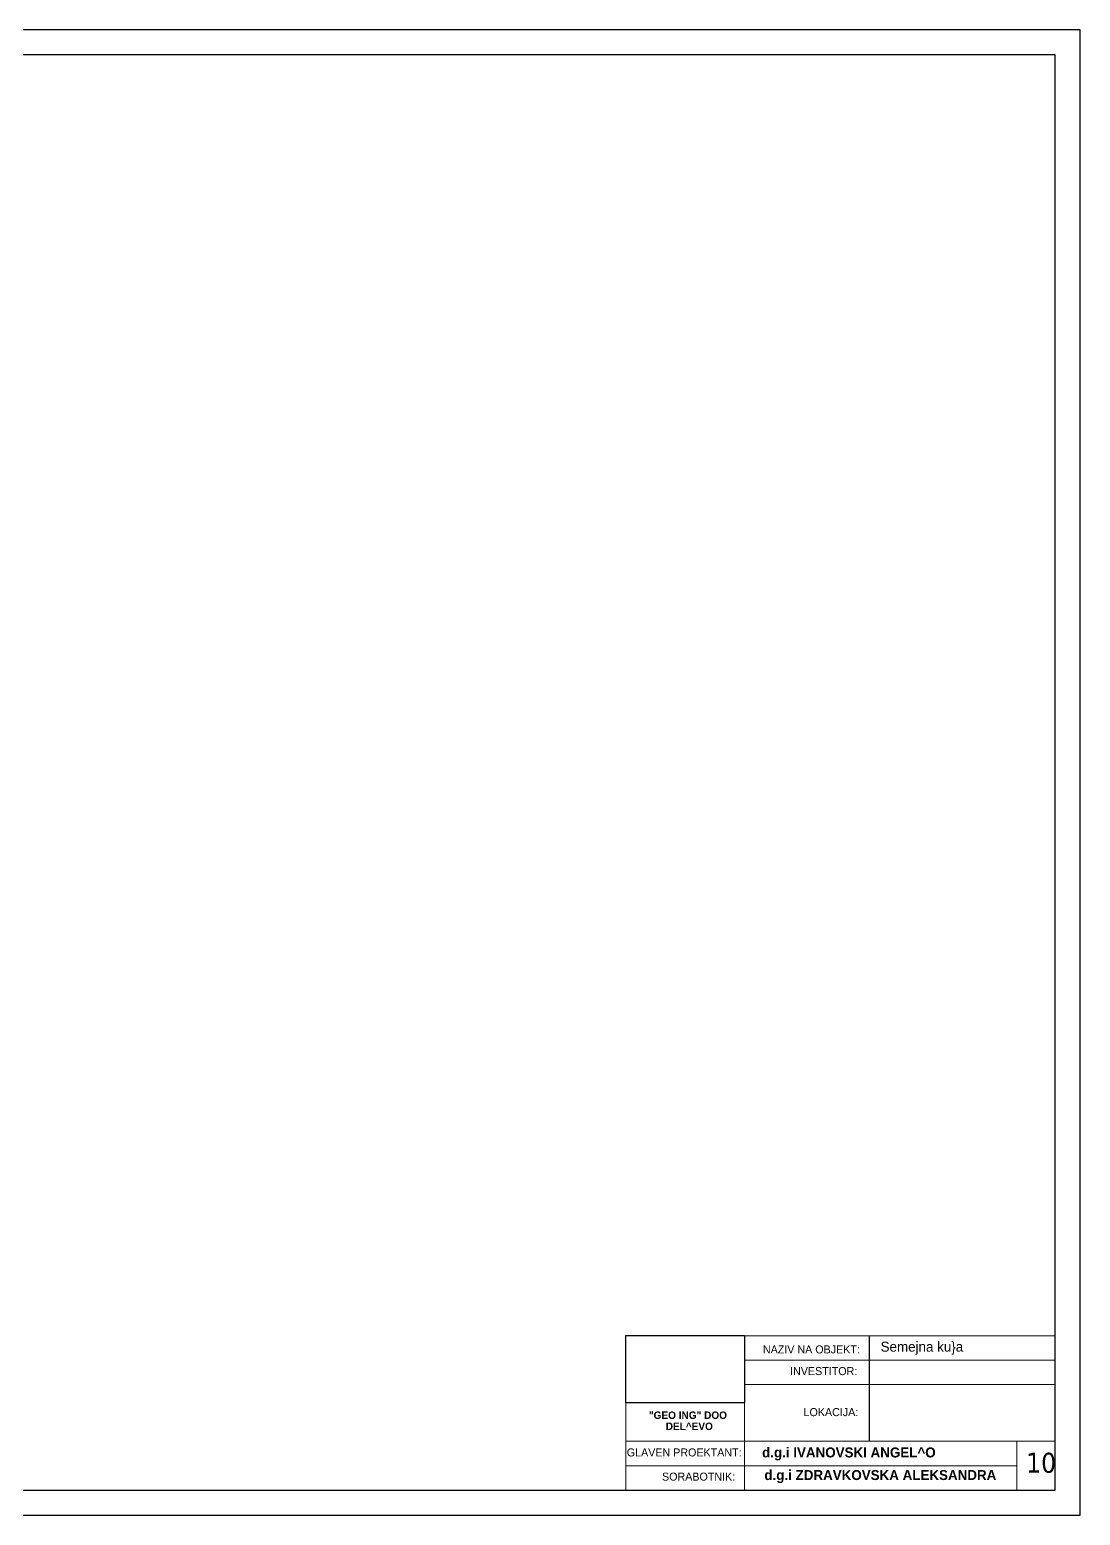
# Model space of a CAD drawing. Header units: inches. Extents: x -11900 to 13037, y 1089 to 2583.
# Drawn here: x -1730 to -680, y 1089 to 2574 of the extents above; entities that cross this region are included whole.
import ezdxf

# ---------------------------------------------------------------- set-up
doc = ezdxf.new("R2010")
doc.units = ezdxf.units.IN
doc.header["$MEASUREMENT"] = 0
doc.layers.add('PECAT', color=7, linetype='Continuous')
doc.layers.add('Pecat_Pen_No__1', color=7, linetype='Continuous', lineweight=13)
doc.styles.add('GENERATED_STYLE_5', font='arialbd.ttf')
doc.styles.get("Standard").update_dxf_attribs({"font": 'arial.ttf'})
picture_1 = doc.add_image_def('image1.jpg', size_in_pixel=(1216, 687))

msp = doc.modelspace()

# ---------------------------------------------------------------- linework, layer by layer
msp.add_line((-891, 1268.4), (-891, 1162.8))
for points in [[(-2779.9, 1088.9), (-679.9, 1088.9), (-679.9, 2573.9), (-2779.9, 2573.9)], [(-2754.9, 1113.9), (-704.9, 1113.9), (-704.9, 2548.9), (-2754.9, 2548.9)]]:
    msp.add_lwpolyline(points, close=True)
at = {"layer": 'PECAT', "linetype": 'Continuous', "lineweight": 13}
for p, q in [((-1134, 1215.5), (-1134, 1268.4)), ((-1134, 1242), (-1134, 1268.4)), ((-1134, 1195.2), (-1134, 1268.4)), ((-704.9, 1268.4), (-1107.1, 1268.4)), ((-1015.3, 1113.7), (-1015.3, 1268.4)), ((-1015.3, 1215.5), (-1015.3, 1268.4)), ((-1134, 1201.4), (-1134, 1254.3)), ((-1134, 1244), (-1134, 1244)), ((-1015.3, 1244), (-704.9, 1244)), ((-1134, 1113.9), (-1134, 1219.7)), ((-1134, 1219.5), (-1134, 1219.5)), ((-1015.3, 1219.5), (-704.9, 1219.5)), ((-1134, 1162.8), (-704.9, 1162.8)), ((-891, 1162.8), (-704.9, 1162.8)), ((-743.2, 1113.9), (-743.2, 1162.8)), ((-1134, 1138.3), (-743.2, 1138.3))]:
    msp.add_line(p, q, dxfattribs=at)

# ---------------------------------------------------------------- texts
at = {"layer": 'PECAT', "ltscale": 0.1, "insert": (-734, 1151.4), "char_height": 20, "width": 45.6, "attachment_point": 1}
msp.add_mtext('{\\fTahoma|b0|i0|c0|p34;\\C0;10}', dxfattribs=at)
at = {"layer": 'Pecat_Pen_No__1', "linetype": 'Continuous', "style": 'GENERATED_STYLE_5'}
for s, insert, char_height, attachment_point in [('{\\fMAC C Swiss|b0|i0|c0|p34;Semejna ku\\}a}', (-879.4, 1262.4), 10, 1), ('{\\fMAC C Swiss|b0|i0|c0|p34;NAZIV NA OBJEKT:}', (-948.6, 1258.7), 8, 2), ('{\\fMAC C Swiss|b0|i0|c0|p34;LOKACIJA:}', (-929.1, 1196), 8, 2)]:
    msp.add_mtext(s, dxfattribs=dict(at, insert=insert, char_height=char_height, attachment_point=attachment_point))
for s, insert, char_height, width, attachment_point in [('{\\fMAC C Swiss|b0|i0|c0|p34;INVESTITOR:}', (-936.3, 1237), 8, 94.063, 2), ('{\\fMAC C Swiss|b0|i0|c0|p34;GLAVEN PROEKTANT:}', (-1133.1, 1155.7), 8, 224.137, 1), ('{\\fMAC C Swiss|b1|i0|c0|p34;d.g.i IVANOVSKI ANGEL^ O }', (-997.9, 1156.7), 10, 328.61, 1), ('{\\fMAC C Swiss|b0|i0|c0|p34;SORABOTNIK:}', (-1097.9, 1131.5), 8, 224.137, 1), ('\\pi-30,l40,t40;{\\fMAC C Swiss|b1|i0|c0|p34;d.g.i ZDRAVKOVSKA ALEKSANDRA   }', (-1005.6, 1134.1), 10, 328.61, 1)]:
    msp.add_mtext(s, dxfattribs=dict(at, insert=insert, char_height=char_height, width=width, attachment_point=attachment_point))
at = {"layer": 'Pecat_Pen_No__1', "linetype": 'Continuous', "insert": (-1072, 1183.3), "char_height": 7.5, "attachment_point": 5, "line_spacing_factor": 0.887159, "style": 'GENERATED_STYLE_5'}
msp.add_mtext('\\A1;{\\fMAC C Swiss|b1|i0|c0|p34;"GEO ING" DOO\\P DEL^ EVO}', dxfattribs=at)

# ---------------------------------------------------------------- pictures from other files: only their frames are drawn
image = msp.add_image(picture_1, insert=(-1134, 1201.4), size_in_units=(118.7, 67.1))
image.dxf.flags = 7

doc.saveas('drawing.dxf')
